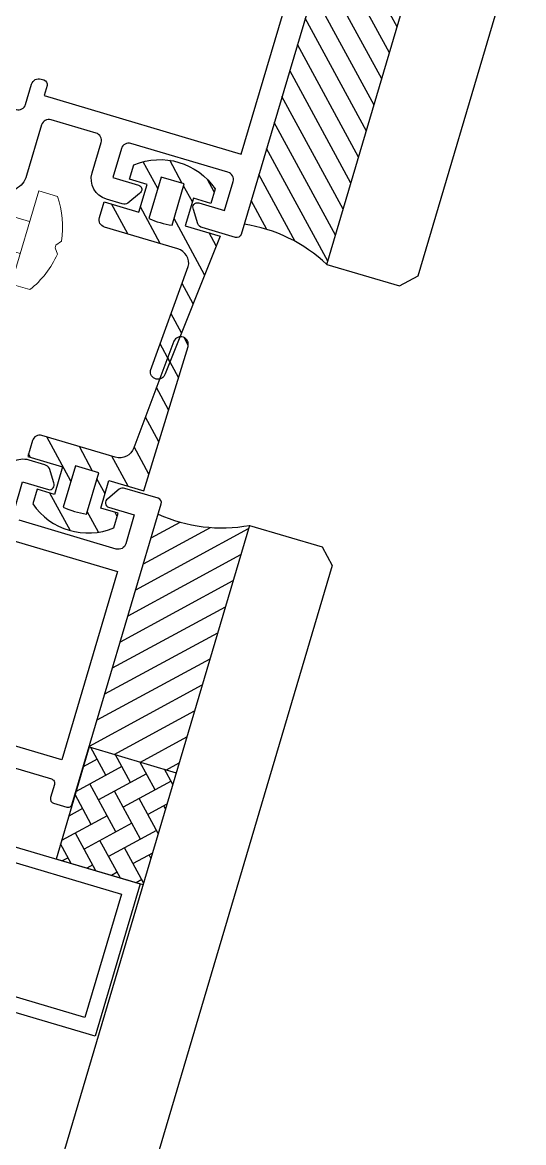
# Model space of a CAD drawing. Header units: millimetres. Extents: x 62878 to 70819, y -67946 to -61850.
# Drawn here: x 68104.47 to 68107.78, y -65191.06 to -65183.65 of the extents above; entities that cross this region are included whole.
import ezdxf

# ---------------------------------------------------------------- set-up
doc = ezdxf.new("R2010")
doc.units = ezdxf.units.MM
doc.layers.add('DOGRAMA', color=171, linetype='Continuous', lineweight=0)
pattern_1 = [(118.5057849383402, (68061.47426525081, -65287.5452532785), (-0.1395045678384407, -0.07576303882639554), [])]

# ---------------------------------------------------------------- blocks, each defined once
blk = doc.blocks.new('a2we')
at = {"lineweight": 5, "ltscale": 0.5}
for p, q in [((-196.0144480926461, -415.2868589025547), (-196.5925912144022, -417.2488821181558)), ((-196.0144480926461, -415.2868589025547), (-195.4639709594615, -417.7110762494052)), ((-197.5747968978259, -417.6063757508618), (-196.5747276986959, -417.2423803302317)), ((-194.1582851917165, -418.2620245979042), (-197.5747968978259, -417.6063757508618)), ((-195.1583543907882, -418.6260200186506), (-197.5747968978259, -417.6063757508618)), ((-196.8896500078097, -417.895480952812), (-197.0961171580722, -418.3448917148726)), ((-196.5747276986959, -417.2423803302317), (-194.1582851917165, -418.2620245979042)), ((-197.1143788935161, -419.7428166739272), (-197.1143788935161, -418.4283854465556)), ((-194.1582851917165, -418.2620245979042), (-195.1583543907882, -418.6260200186506)), ((-195.1583543907882, -418.6260200186506), (-194.9264251741961, -419.2953524503964)), ((-194.9154016761394, -420.634479622855), (-194.9154016761394, -419.3608343693425)), ((-198.1144480926461, -420.1068120946153), (-197.1143788935161, -419.7428166739268)), ((-194.9154016761721, -421.4039929561312), (-198.1144480926461, -420.1068120946153)), ((-193.9153324771005, -421.0399975355008), (-198.1144480926461, -420.1068120946153)), ((-197.1143788935161, -419.7428166739268), (-193.9153324771005, -421.0399975355008)), ((-197.1143788935161, -419.7428166739268), (-193.9153324771005, -421.0399975355008)), ((-197.1143788935161, -422.2969096404012), (-197.1143788935162, -420.512330007273)), ((-193.9153324771005, -421.0399975355008), (-194.9154016761721, -421.4039929561312)), ((-194.9154016761721, -423.1885725893157), (-194.9154016761721, -421.4039929561312)), ((-198.1144480926461, -422.6609050610894), (-197.1143788935161, -422.2969096404012)), ((-197.1143788935161, -422.2969096404012), (-193.9153324771005, -423.594090501975)), ((-197.1143788935161, -422.2969096404012), (-193.9153324771005, -423.594090501975)), ((-194.9154016761721, -423.9580859226053), (-198.1144480926461, -422.6609050610894)), ((-193.9153324771005, -423.594090501975), (-198.1144480926461, -422.6609050610894)), ((-197.1143788935161, -424.8510026068752), (-197.1143788935162, -423.0664229737469)), ((-193.9153324771005, -423.594090501975), (-194.9154016761721, -423.9580859226053)), ((-194.9154016761721, -425.7426655557898), (-194.9154016761721, -423.9580859226053)), ((-198.1144480926461, -425.2149980275636), (-197.1143788935161, -424.8510026068752)), ((-194.9154016761721, -426.5121788890793), (-198.1144480926461, -425.2149980275636)), ((-193.9153324771005, -426.1481834684492), (-198.1144480926461, -425.2149980275636)), ((-197.1143788935161, -424.8510026068752), (-193.9153324771005, -426.1481834684492)), ((-197.1143788935161, -424.8510026068752), (-193.9153324771005, -426.1481834684492)), ((-197.1143788935161, -427.3050955733496), (-197.1143788935162, -425.6205159402211)), ((-193.9153324771005, -426.1481834684492), (-194.9154016761721, -426.5121788890793)), ((-194.9154016761721, -428.1967585222638), (-194.9154016761721, -426.5121788890793)), ((-198.1144480926461, -427.669090994038), (-197.1143788935161, -427.3050955733496)), ((-197.1143788935161, -427.3050955733496), (-193.9153324771005, -428.6022764349236)), ((-197.1143788935161, -427.3050955733496), (-193.9153324771005, -428.6022764349236)), ((-194.9154016761721, -428.9662718555534), (-198.1144480926461, -427.669090994038)), ((-193.9153324771005, -428.6022764349236), (-198.1144480926461, -427.669090994038)), ((-197.1143788935161, -429.5591885398237), (-197.1143788935161, -428.0237477951896)), ((-193.9153324771005, -428.6022764349236), (-194.9154016761721, -428.9662718555534)), ((-194.9154016761721, -430.450851488738), (-194.9154016761721, -428.9662718555534)), ((-198.1144480926461, -429.9231839605702), (-197.1143788935161, -429.5591885398237)), ((-197.1143788935161, -429.5591885398237), (-193.9153324771005, -430.8563694013976)), ((-197.1143788935161, -429.5591885398237), (-193.9153324771005, -430.8563694013976)), ((-194.9154016761721, -431.2203648220857), (-198.1144480926461, -429.9231839605702)), ((-193.9153324771005, -430.8563694013976), (-198.1144480926461, -429.9231839605702)), ((-197.1143788935161, -431.8132815063559), (-197.1143788935161, -430.2778407616635)), ((-193.9153324771005, -430.8563694013976), (-194.9154016761721, -431.2203648220857)), ((-194.9154016761721, -432.7049444552304), (-194.9154016761721, -431.2203648220857)), ((-198.1144480926461, -432.177276926986), (-197.1143788935161, -431.8132815063559)), ((-197.1143788935161, -431.8132815063559), (-193.9153324771005, -433.1104623678716)), ((-197.1143788935161, -431.8132815063559), (-193.9153324771005, -433.1104623678716)), ((-194.9154016761721, -433.4744577885599), (-198.1144480926461, -432.177276926986)), ((-193.9153324771005, -433.1104623678716), (-198.1144480926461, -432.177276926986)), ((-197.1143788935161, -434.0673744728301), (-197.1143788935161, -432.5319337281958)), ((-193.9153324771005, -433.1104623678716), (-194.9154016761721, -433.4744577885599)), ((-194.9154016761721, -434.9590374217446), (-194.9154016761721, -433.4744577885599)), ((-198.1144480926461, -434.4313698935184), (-197.1143788935161, -434.0673744728301)), ((-197.1143788935161, -434.0673744728301), (-193.9153324771005, -435.364555334404)), ((-197.1143788935161, -434.0673744728301), (-193.9153324771005, -435.364555334404)), ((-194.9154016761721, -435.7285507550341), (-198.1144480926461, -434.4313698935184)), ((-193.9153324771005, -435.364555334404), (-198.1144480926461, -434.4313698935184)), ((-197.1143788935161, -436.3642339800811), (-197.1143788935161, -434.7860266946118)), ((-193.9153324771005, -435.364555334404), (-194.9154016761721, -435.7285507550341)), ((-194.9154016761721, -437.2558969289955), (-194.9154016761721, -435.7285507550341)), ((-198.1144480926461, -436.7282294008277), (-197.1143788935161, -436.3642339800811)), ((-197.1143788935161, -436.3642339800811), (-193.9153324771005, -437.6614148416551)), ((-197.1143788935161, -436.3642339800811), (-193.9153324771005, -437.6614148416551)), ((-194.9154016761721, -438.0254102623434), (-198.1144480926461, -436.7282294008277)), ((-193.9153324771005, -437.6614148416551), (-198.1144480926461, -436.7282294008277)), ((-197.1143788935161, -438.6610934873901), (-197.1143788935161, -437.1337473134849)), ((-193.9153324771005, -437.6614148416551), (-194.9154016761721, -438.0254102623434)), ((-198.1144480926461, -439.0250889080787), (-197.1143788935161, -438.6610934873901)), ((-197.1143788935161, -438.6610934873901), (-193.9153324771005, -439.9582743489061)), ((-197.1143788935161, -438.6610934873901), (-193.9153324771005, -439.9582743489061)), ((-194.9154016761721, -439.5527564362646), (-194.9154016761721, -438.0254102623434)), ((-194.9154016761721, -440.3222697695944), (-198.1144480926461, -439.0250889080787)), ((-193.9153324771005, -439.9582743489061), (-198.1144480926461, -439.0250889080787)), ((-197.1143788935161, -440.9579529946993), (-197.1143788935161, -439.430606820736)), ((-193.9153324771005, -439.9582743489061), (-194.9154016761721, -440.3222697695944)), ((-194.9154016761721, -441.849615943574), (-194.9154016761721, -440.3222697695944)), ((-198.1144480926461, -441.3219484153295), (-197.1143788935161, -440.9579529946993)), ((-194.9154016761721, -442.6191292769035), (-198.1144480926461, -441.3219484153295)), ((-193.9153324771005, -442.2551338562151), (-198.1144480926461, -441.3219484153295)), ((-197.1143788935161, -440.9579529946993), (-193.9153324771005, -442.2551338562151)), ((-197.1143788935161, -443.2537258831643), (-197.1143788935161, -441.7274663280053)), ((-193.9153324771005, -442.2551338562151), (-194.9154016761721, -442.6191292769035)), ((-194.9154016761721, -444.1453888320787), (-194.9154016761721, -442.6191292769035)), ((-198.1144480926461, -443.6177213039109), (-197.1143788935161, -443.2537258831643)), ((-194.9154016761721, -444.9149021654266), (-198.1144480926461, -443.6177213039109)), ((-193.9153324771005, -444.5509067447383), (-198.1144480926461, -443.6177213039109)), ((-197.1143788935161, -443.2537258831643), (-193.9153324771005, -444.5509067447383)), ((-197.1143788935161, -445.5538642814245), (-197.1143788935161, -444.0232392165685)), ((-193.9153324771005, -444.5509067447383), (-194.9154016761721, -444.9149021654266)), ((-194.9154016761721, -446.4455272302989), (-194.9154016761721, -444.9149021654266)), ((-198.1144480926461, -445.9178597020545), (-197.1143788935161, -445.5538642814245)), ((-193.9153324771005, -446.8510451429402), (-198.1144480926461, -445.9178597020545)), ((-194.9154016761721, -447.2150405636282), (-198.1144480926461, -445.9178597020545)), ((-197.1143788935161, -445.5538642814245), (-193.9153324771005, -446.8510451429402)), ((-197.1143788935161, -445.5538642814245), (-193.9153324771005, -446.8510451429402)), ((-197.1143788935161, -447.8540026795677), (-197.1143788935161, -446.3233776147298)), ((-193.9153324771005, -446.8510451429402), (-194.9154016761721, -447.2150405636282)), ((-194.9154016761721, -448.7456656284821), (-194.9154016761721, -447.2150405636282)), ((-197.1143788935161, -447.8540026795677), (-198.1144480926461, -448.2179981003141)), ((-194.9154016761721, -449.5151789618299), (-198.1144480926461, -448.2179981003141)), ((-198.1144480926461, -448.2179981003141), (-193.9153324771005, -449.1511835411412)), ((-193.9153324771005, -449.1511835411412), (-197.1143788935161, -447.8540026795677)), ((-197.1143788935161, -450.1541410778275), (-197.1143788935161, -448.6235160129718)), ((-193.9153324770423, -449.1511835411412), (-194.9154016761721, -449.5151789618299)), ((-194.9154016761723, -451.0458040266858), (-194.9154016761721, -449.5151789618299)), ((-198.1144480926461, -450.5181364984577), (-197.1143788935161, -450.1541410778275)), ((-194.9154016761721, -451.8153173600317), (-198.1144480926461, -450.5181364984577)), ((-193.9153324770423, -451.4513219393434), (-198.1144480926461, -450.5181364984577)), ((-197.1143788935161, -450.1541410778275), (-193.9153324770423, -451.4513219393434)), ((-197.1143788935161, -453.2868589025547), (-197.1143788935162, -450.9236544111328)), ((-193.9153324770423, -451.4513219393434), (-194.9154016761721, -451.8153173600317)), ((-194.9154016761721, -453.2868589025547), (-194.9154016761721, -451.8153173600317)), ((-192.7980524524961, -453.2868589025547), (-199.230843732796, -453.2868589025547)), ((-199.230843732796, -454.5827171301502), (-199.230843732796, -453.2868589025547)), ((-192.7980524524961, -454.5827171301502), (-192.7980524524961, -453.2868589025547))]:
    blk.add_line(p, q, dxfattribs=at)
blk.add_lwpolyline([(-196.4690204826777, -455.6637351848848), (-196.1125089353335, -455.3998333582319), (-195.9163872499585, -455.3998333582319), (-195.5598757026143, -455.6637351848848)], dxfattribs=at)
for centre, radius, start, end in [((-196.9143788935627, -418.4283854465556), 0.2, 155.3251238657465, 180), ((-195.115401676151, -419.3608343693425), 0.2, 0, 19.11162363728389), ((-195.6603624057317, -449.5292358589606), 6.187568978619671, 234.757305859688, 262.4904896380407), ((-196.3685337795604, -449.5292358589606), 6.187568978619673, 277.5095103619591, 305.2426941403116)]:
    blk.add_arc(centre, radius, start, end, dxfattribs=at)

msp = doc.modelspace()

# ---------------------------------------------------------------- hatches: boundary and pattern name
at = {"layer": 'DOGRAMA', "lineweight": -2}
h = msp.add_hatch(dxfattribs=at)
h.set_pattern_fill('ANSI31', color=256, scale=0.03999999999999999, angle=73.50578493834035, style=0)
h.set_pattern_definition([(118.5057849383402, (68055.7107189933, -65307.00987591903), (-0.1116036542707525, -0.06061043106111644), [])])
h.paths.add_polyline_path([(68106.33917741949, -65183.71368350014, -0.4142135623420975), (68106.30500132861, -65183.73224407159), (68105.93519743698, -65184.98114412032, -0.1532309010706403), (68106.48211462708, -65185.2473800818), (68106.88811813184, -65183.87622686134)])
h.paths.add_polyline_path([(68106.39131885697, -65183.44073290088), (68106.32061684802, -65183.67950740927, -0.4142135623575963), (68106.33917741949, -65183.71368350014), (68106.88811813184, -65183.87622686134), (68106.96662790056, -65183.61108402177)])
h = msp.add_hatch(dxfattribs=at)
h.set_pattern_fill('ANSI31', color=256, scale=0.05, angle=73.50578493834035, style=0)
h.set_pattern_definition(pattern_1)
edge = h.paths.add_edge_path(flags=16)
edge.add_arc((68105.57017475838, -65184.32955373912), 0.6682513991682478, 246.6301057107962, 260.3814641409933)
edge.add_line((68105.45851815617, -65184.98841088272), (68105.53949004773, -65184.71495297299))
edge.add_line((68105.53949004773, -65184.71495297299), (68105.38607430272, -65184.66952600742))
edge.add_line((68105.38607430272, -65184.66952600742), (68105.30510241125, -65184.94298391712))
edge = h.paths.add_edge_path()
edge.add_line((68104.9781671564, -65184.93763501629), (68105.00939819525, -65184.83216169164))
edge.add_line((68105.00939819525, -65184.83216169164), (68105.23952181265, -65184.90030213998))
edge.add_line((68105.23952181265, -65184.90030213998), (68105.29346633432, -65184.7181209429))
edge.add_line((68105.29346633432, -65184.7181209429), (68105.17840452562, -65184.68405071867))
edge.add_line((68105.17840452562, -65184.68405071867), (68105.20679637909, -65184.5881658781))
edge.add_arc((68105.37817379386, -65184.99558922269), 0.4420000000127106, 34.19813682437308, 112.8134330567683, ccw=False)
edge.add_line((68105.74375148644, -65184.7471602576), (68105.71535963289, -65184.8430450982))
edge.add_line((68105.71535963289, -65184.8430450982), (68105.60029782422, -65184.80897487402))
edge.add_line((68105.60029782422, -65184.80897487402), (68105.54635330258, -65184.99115607115))
edge.add_line((68105.54635330258, -65184.99115607115), (68105.77647692, -65185.05929651951))
edge.add_line((68105.77647692, -65185.05929651951), (68105.41335478832, -65185.97072901861))
edge.add_arc((68105.36541236802, -65185.95653309186), 0.05000000001230415, 170.2156217494935, 343.50578493435984, ccw=False)
edge.add_line((68105.31613965452, -65185.94803605083), (68105.56621770281, -65185.26169397545))
edge.add_arc((68105.46874918145, -65185.23933581488), 0.1000000000007441, 347.080514506375, 433.5057849388035)
edge.add_line((68105.49714103494, -65185.14345097428), (68105.01191365, -65184.99977336334))
edge.add_arc((68105.02610957672, -65184.95183094301), 0.05000000001799411, 163.5057849710724, 253.5057849710724, ccw=False)
h = msp.add_hatch(dxfattribs=at)
h.set_pattern_fill('ANSI31', color=256, scale=0.05, angle=73.50578493834035, style=0)
h.set_pattern_definition(pattern_1)
edge = h.paths.add_edge_path(flags=16)
edge.add_arc((68105.00435683336, -65186.24043150395), 0.6682513992316552, 246.6301057280964, 260.3814641583401)
edge.add_line((68104.89270023134, -65186.89928864765), (68104.97367212275, -65186.62583073796))
edge.add_line((68104.97367212275, -65186.62583073796), (68104.82025637783, -65186.5804037724))
edge.add_line((68104.82025637783, -65186.5804037724), (68104.7392844864, -65186.85386168209))
edge = h.paths.add_edge_path()
edge.add_line((68104.53613837072, -65186.41284196876), (68104.50490733192, -65186.5183152934))
edge.add_line((68104.50490733192, -65186.5183152934), (68104.73503094935, -65186.58645574178))
edge.add_line((68104.73503094935, -65186.58645574178), (68104.68108642772, -65186.76863693891))
edge.add_line((68104.68108642772, -65186.76863693891), (68104.56602461898, -65186.73456671472))
edge.add_line((68104.56602461898, -65186.73456671472), (68104.53763276554, -65186.83045155529))
edge.add_arc((68104.90321045811, -65186.58202259024), 0.4419999999784385, 214.1981368199726, 292.8134330526491)
edge.add_line((68105.07458787283, -65186.98944593481), (68105.10297972633, -65186.89356109424))
edge.add_line((68105.10297972633, -65186.89356109424), (68104.98791791758, -65186.85949087005))
edge.add_line((68104.98791791758, -65186.85949087005), (68105.04186243922, -65186.67730967293))
edge.add_line((68105.04186243922, -65186.67730967293), (68105.27198605663, -65186.74545012129))
edge.add_line((68105.27198605663, -65186.74545012129), (68105.56438443532, -65185.78968921567))
edge.add_arc((68105.51644201504, -65185.77549328892), 0.04999999998439798, 343.505784924891, 516.7959481322522)
edge.add_line((68105.47048664113, -65185.7557929435), (68105.20582399462, -65186.4612033093))
edge.add_arc((68105.11189595623, -65186.42688824553), 0.09999999998698146, 253.5057849364363, 339.9310553674619, ccw=False)
edge.add_line((68105.08350410275, -65186.52277308611), (68104.59827671773, -65186.37909547519))
edge.add_arc((68104.58408079101, -65186.42703789548), 0.04999999999008795, 73.50578496160352, 163.5057849616035)
h = msp.add_hatch(dxfattribs=at)
h.set_pattern_fill('ANSI31', color=256, scale=0.03999999999999999, angle=73.50578493834035, style=0)
h.set_pattern_definition([(208.5057849383403, (68129.68098888727, -65057.1978113005), (-0.06061043106111653, 0.1116036542707525), [])])
h.paths.add_polyline_path([(68105.01611704711, -65188.18191707179, 0.4142135623420975), (68104.99755647566, -65188.1477409809), (68105.36736036727, -65186.89884093219, 0.1532309010706403), (68105.97106126427, -65186.97330721252), (68105.56505775946, -65188.34446043299)])
h.paths.add_polyline_path([(68104.91123894726, -65188.43925215164), (68104.98194095623, -65188.20047764327, 0.4142135623575963), (68105.01611704711, -65188.18191707179), (68105.56505775946, -65188.34446043299), (68105.48654799079, -65188.60960327256)])
h = msp.add_hatch(dxfattribs=at)
h.set_pattern_fill('AR-HBONE', color=256, scale=0.03, angle=73.50578493834035, style=0)
h.set_pattern_definition([(118.5057849383402, (68069.17511741995, -65182.9680960449), (-0.1627219703923171, 0.04818257311146708), [0.3599999999999998, -0.1199999999999999]), (208.5057849383403, (68069.1178477213, -65182.86264377316), (-0.1627219703923171, 0.04818257311146708), [0.36, -0.12])])
h.paths.add_polyline_path([(68104.76261388809, -65188.94118803686), (68104.6916342543, -65189.18090013832), (68105.26694329793, -65189.3512512592), (68105.48654799079, -65188.60960327256), (68104.91123894726, -65188.43925215164)])

# ---------------------------------------------------------------- linework, layer by layer
for p, q in [((68106.48211462708, -65185.2473800818), (68119.74330905615, -65140.46173357288)), ((68107.08581552407, -65185.32184636215), (68120.31861809967, -65140.6320846938)), ((68106.48211462708, -65185.2473800818), (68106.96153883004, -65185.38933934922)), ((68106.96153883004, -65185.38933934922), (68107.08581552407, -65185.32184636215)), ((68105.97106126427, -65186.97330721252), (68093.66876953651, -65228.52055180773)), ((68105.97106126427, -65186.97330721252), (68106.45048546729, -65187.11526647994)), ((68106.45048546729, -65187.11526647994), (68106.51797845434, -65187.23954317403)), ((68106.51797845434, -65187.23954317403), (68094.24407858006, -65228.69090292863)), ((68104.91123894723, -65188.43925215164), (68104.6916342543, -65189.18090013832)), ((68104.91123894723, -65188.43925215164), (68105.48654799079, -65188.60960327256)), ((68104.91123894723, -65188.43925215164), (68105.48654799079, -65188.60960327256)), ((68105.26694329793, -65189.3512512592), (68104.6916342543, -65189.18090013832))]:
    msp.add_line(p, q, dxfattribs=at)
at = {"layer": 'DOGRAMA', "linetype": 'ByBlock', "lineweight": -2}
msp.add_lwpolyline([(68104.15144019353, -65182.76344033114), (68103.79086365426, -65183.98117780667, 0.4142135623730951), (68103.82461014783, -65184.04331615371), (68104.000136937, -65184.09529028072), (68104.03196297535, -65184.06508321392), (68104.04221120506, -65184.10774862602), (68104.09788194348, -65184.12423293616, -0.9999999999999998), (68104.1554128479, -65184.14126804826), (68104.23212072032, -65184.16398153103, -0.9999999999999998), (68104.28965162468, -65184.18101664311), (68104.42868464356, -65184.22218483069, 0.4142135623730951), (68104.49082299059, -65184.18843833714), (68104.53057158546, -65184.0541995603, -0.4142135623730951), (68104.59270993253, -65184.02045306674), (68104.61188690062, -65184.02613143744, -0.4142135623730951), (68104.63213479682, -65184.06341444564), (68104.6122604993, -65184.13053383409), (68105.91629433137, -65184.51666304148), (68106.28538842671, -65183.27016011374)], format="xyb", dxfattribs=at)
at = {"layer": 'DOGRAMA', "lineweight": -2, "ltscale": 0.5}
for points in [[(68106.50303450663, -65183.06344730846), (68105.91532313955, -65185.04826350871, -0.4142135623730951), (68105.8780401313, -65185.06851140485), (68105.65818578025, -65185.003411724, -0.1989616347783402), (68105.62844030716, -65184.97932523546), (68105.60041715999, -65184.88327638109, -0.6680475602943508), (68105.63530339135, -65184.84019850554), (68105.80556610279, -65184.89061391979), (68105.86234980979, -65184.69884423858, 0.4142135623730951), (68105.82860331621, -65184.63670589156), (68105.1861748842, -65184.4464804732, 0.4142135623730951), (68105.12403653719, -65184.48022696676), (68105.06725283022, -65184.67199664794), (68105.23751554167, -65184.72241206218, -0.6680475602943992), (68105.24332283669, -65184.77753944036), (68105.16751228998, -65184.84284275658, -0.1991096956271691), (68105.12945759228, -65184.84685336553), (68105.02466505, -65184.81582390882, -0.4142135623730951), (68104.93017486806, -65184.64183653712), (68104.98979776035, -65184.44047837189, 0.4142135623730951), (68104.95605126684, -65184.37834002484), (68104.65880826098, -65184.29032527904, 0.4142135623730951), (68104.59666991391, -65184.3240717726), (68104.49729842675, -65184.65966871467, -0.4142135623730951), (68104.31088338565, -65184.76090819534)], [(68104.41424020007, -65186.87734798162), (68104.47102390704, -65186.68557830043), (68104.64128661851, -65186.73599371467, 0.6680475602943992), (68104.6761728498, -65186.69291583913), (68104.64814011418, -65186.59686414557, 0.1991096956271691), (68104.61840422955, -65186.57278049621), (68104.51361168732, -65186.54175103955, 0.4142135623730951), (68104.33962431556, -65186.63624122147)], [(68103.03095851856, -65188.16770908984), (68104.66100080866, -65188.65037059906, -0.4142135623730951), (68104.68124870479, -65188.6876536073), (68104.65569603664, -65188.77394996384, 0.4142135623730951), (68104.67594393279, -65188.81123297209), (68104.76224028933, -65188.8367856402, 0.4142135623730951), (68104.79952329757, -65188.81653774409), (68105.3872346647, -65186.83172154379, 0.4142135623730951), (68105.36698676852, -65186.79443853555), (68105.1471324176, -65186.72933885468, 0.1989616347783402), (68105.1090681314, -65186.73334662446), (68105.03326717313, -65186.79865277986, 0.6680475602943508), (68105.03907446816, -65186.85378015804), (68105.20933717958, -65186.90419557226), (68105.15255347261, -65187.09596525347, -0.4142135623730951), (68105.0904151256, -65187.12971174701), (68104.44798669362, -65186.93948632866, -0.4142135623730951)]]:
    msp.add_lwpolyline(points, format="xyb", dxfattribs=at)
at = {"layer": 'DOGRAMA', "lineweight": -2}
for points in [[(68104.9781671564, -65184.93763501629), (68105.00939819525, -65184.83216169164), (68105.23952181265, -65184.90030213998), (68105.29346633432, -65184.7181209429), (68105.17840452562, -65184.68405071867), (68105.20679637909, -65184.5881658781, -0.3571428571427583), (68105.74375148644, -65184.7471602576), (68105.71535963289, -65184.8430450982), (68105.60029782422, -65184.80897487402), (68105.54635330258, -65184.99115607115), (68105.77647692, -65185.05929651951), (68105.41335478832, -65185.97072901861, -0.9430953754055073), (68105.31613965452, -65185.94803605083), (68105.56621770281, -65185.26169397545, 0.3960555621610378), (68105.49714103494, -65185.14345097428), (68105.01191365, -65184.99977336334, -0.4142135623731011)], [(68105.30510241125, -65184.94298391712, 0.0600737299861167), (68105.45851815617, -65184.98841088272), (68105.53949004773, -65184.71495297299), (68105.38607430272, -65184.66952600742)], [(68104.53613837072, -65186.41284196876), (68104.50490733192, -65186.5183152934), (68104.73503094935, -65186.58645574178), (68104.68108642772, -65186.76863693891), (68104.56602461898, -65186.73456671472), (68104.53763276554, -65186.83045155529, 0.3571428571427583), (68105.07458787283, -65186.98944593481), (68105.10297972633, -65186.89356109424), (68104.98791791758, -65186.85949087005), (68105.04186243922, -65186.67730967293), (68105.27198605663, -65186.74545012129), (68105.56438443532, -65185.78968921567, 0.9430953754055073), (68105.47048664113, -65185.7557929435), (68105.20582399462, -65186.4612033093, -0.3960555621610378), (68105.08350410275, -65186.52277308611), (68104.59827671773, -65186.37909547519, 0.4142135623731011)], [(68104.7392844864, -65186.85386168209, 0.0600737299861167), (68104.89270023134, -65186.89928864765), (68104.97367212275, -65186.62583073796), (68104.82025637783, -65186.5804037724)]]:
    msp.add_lwpolyline(points, format="xyb", close=True, dxfattribs=at)
at = {"layer": 'DOGRAMA', "linetype": 'ByBlock', "lineweight": -2}
msp.add_lwpolyline([(68103.79457511895, -65186.89201724318), (68105.09860895103, -65187.27814645057), (68104.72951485572, -65188.52464937831), (68103.42548102359, -65188.13852017092)], dxfattribs=at)
at = {"layer": 'DOGRAMA', "lineweight": -2}
for points in [[(68105.24776632973, -65189.34557288852), (68104.94965186814, -65190.35236371476), (68103.83738771731, -65190.02301821433), (68104.13550217886, -65189.0162273881)], [(68105.1234896357, -65189.41306587563), (68104.88215888102, -65190.22808702069), (68103.9616644113, -65189.95552522723), (68104.20299516598, -65189.14050408217)]]:
    msp.add_lwpolyline(points, close=True, dxfattribs=at)
for centre, start, end in [((68105.78448437873, -65185.98561985239), 46.62001721941031, 81.46690824298975), ((68105.78785175769, -65185.97424755518), 245.5446616337695, 280.3915526570863)]:
    msp.add_arc(centre, 1.015719411173231, start, end, dxfattribs=at)

# ---------------------------------------------------------------- block references
at = {"layer": 'DOGRAMA', "linetype": 'ByBlock', "lineweight": -2, "xscale": 0.09999999999876999, "yscale": 0.09999999999876999, "zscale": 0.09999999999876999, "rotation": 73.50578493445082}
msp.add_blockref('a2we', (68066.58792864814, -65153.40382331891), dxfattribs=at)

doc.saveas('drawing.dxf')
